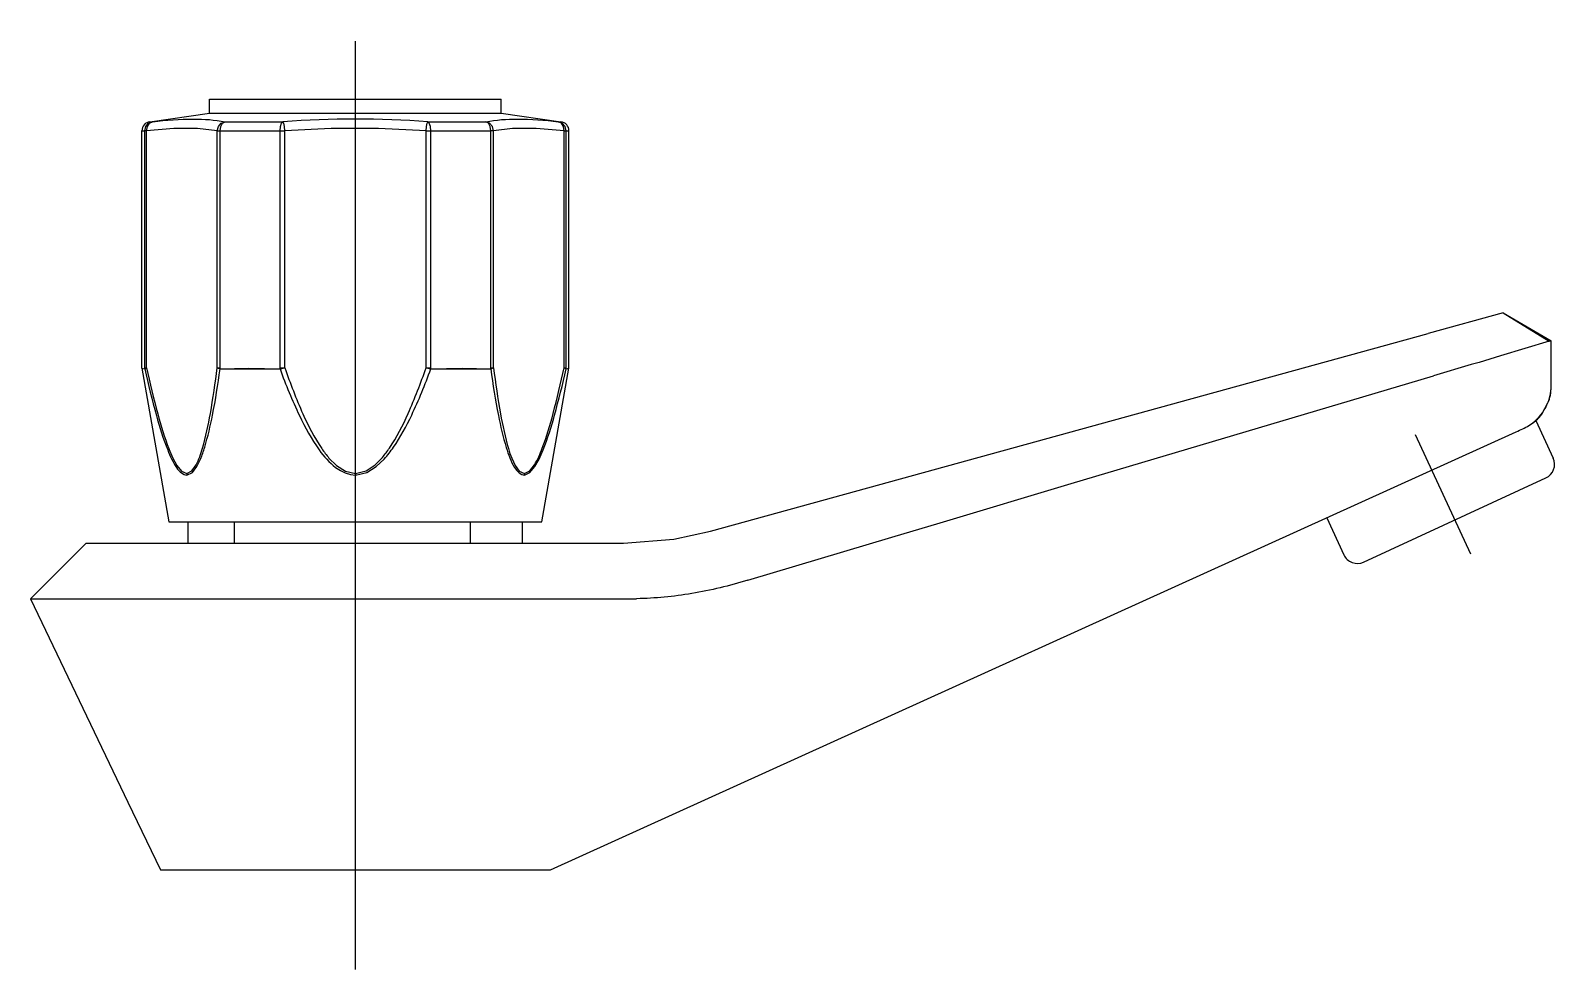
# Model space of a CAD drawing. Extents: x 58.082 to 58.246, y 0.008 to 0.11.
import ezdxf

# ---------------------------------------------------------------- set-up
doc = ezdxf.new("R2010")
doc.units = 0
doc.header["$LTSCALE"] = 0.2
doc.header["$MEASUREMENT"] = 0
doc.linetypes.add('AXES', pattern=[0.54, 0.3, -0.08, 0.08, -0.08])
doc.linetypes.add('CONTINU', pattern=[0])
doc.layers.get('0').update_dxf_attribs({"linetype": 'CONTINUOUS'})
doc.layers.add('DECA_EIXOS', color=5, linetype='AXES')

msp = doc.modelspace()

# ---------------------------------------------------------------- linework, layer by layer
at = {"linetype": 'CONTINU'}
for points in [[(58.10152, 0.1007), (58.10152, 0.1022)], [(58.10152, 0.1022), (58.13292, 0.1022)], [(58.13292, 0.1007), (58.13292, 0.1022)], [(58.09508, 0.09979), (58.10152, 0.1007)], [(58.10152, 0.1007), (58.13292, 0.1007)], [(58.13292, 0.1007), (58.13936, 0.09979)], [(58.09422, 0.07324), (58.09422, 0.0988)], [(58.09422, 0.0988), (58.09453, 0.0988)], [(58.09453, 0.0988), (58.09464, 0.09927), (58.09494, 0.09962), (58.09538, 0.09979)], [(58.09473, 0.0988), (58.09453, 0.0988)], [(58.09453, 0.07316), (58.09453, 0.0988)], [(58.09473, 0.0988), (58.09481, 0.09927), (58.09504, 0.09962), (58.09538, 0.09979)], [(58.10234, 0.0988), (58.10022, 0.09905), (58.09767, 0.09905), (58.09473, 0.0988)], [(58.09473, 0.07329), (58.09473, 0.0988)], [(58.09508, 0.09979), (58.09538, 0.09979)], [(58.10234, 0.0988), (58.10246, 0.09927), (58.10276, 0.09962), (58.10318, 0.09979)], [(58.10234, 0.07329), (58.10234, 0.0988)], [(58.10234, 0.0988), (58.10962, 0.0988)], [(58.10264, 0.0988), (58.10271, 0.09927), (58.10291, 0.09962), (58.10318, 0.09979)], [(58.10265, 0.07315), (58.10264, 0.0988)], [(58.10318, 0.09979), (58.10942, 0.09979)], [(58.1091, 0.07315), (58.10911, 0.0988)], [(58.10911, 0.0988), (58.10915, 0.09927), (58.10926, 0.09962), (58.10942, 0.09979)], [(58.10962, 0.0988), (58.10957, 0.09927), (58.1095, 0.09962), (58.10942, 0.09979)], [(58.12483, 0.0988), (58.11969, 0.09905), (58.11461, 0.09905), (58.10962, 0.0988)], [(58.10962, 0.07329), (58.10962, 0.0988)], [(58.12483, 0.0988), (58.12488, 0.09927), (58.12495, 0.09962), (58.12503, 0.09979)], [(58.12483, 0.07329), (58.12483, 0.0988)], [(58.12483, 0.0988), (58.13181, 0.0988)], [(58.12533, 0.0988), (58.12529, 0.09927), (58.12518, 0.09962), (58.12503, 0.09979)], [(58.12503, 0.09979), (58.13126, 0.09979)], [(58.12534, 0.07315), (58.12533, 0.0988)], [(58.1321, 0.0988), (58.13198, 0.09927), (58.13168, 0.09962), (58.13126, 0.09979)], [(58.13181, 0.0988), (58.13173, 0.09927), (58.13154, 0.09962), (58.13126, 0.09979)], [(58.13179, 0.07315), (58.13181, 0.0988)], [(58.1321, 0.0988), (58.13181, 0.0988)], [(58.13971, 0.0988), (58.13669, 0.09905), (58.13415, 0.09905), (58.1321, 0.0988)], [(58.1321, 0.07329), (58.1321, 0.0988)], [(58.13992, 0.0988), (58.1398, 0.09927), (58.1395, 0.09962), (58.13907, 0.09979)], [(58.13971, 0.0988), (58.13964, 0.09927), (58.13941, 0.09962), (58.13907, 0.09979)], [(58.13907, 0.09979), (58.13936, 0.09979)], [(58.13971, 0.07329), (58.13971, 0.0988)], [(58.13971, 0.0988), (58.14022, 0.0988)], [(58.13991, 0.07315), (58.13992, 0.0988)], [(58.14022, 0.07324), (58.14022, 0.0988)], [(58.24083, 0.0792), (58.23277, 0.07698)], [(58.24083, 0.0792), (58.24602, 0.0762)], [(58.24083, 0.0792), (58.24579, 0.07613)], [(58.15548, 0.05567), (58.23277, 0.07698)], [(58.24579, 0.07613), (58.24057, 0.07458), (58.23824, 0.07386), (58.2374, 0.07363)], [(58.24579, 0.07613), (58.24602, 0.0762)], [(58.24602, 0.07142), (58.24602, 0.0762)], [(58.09422, 0.07324), (58.09453, 0.07316)], [(58.09422, 0.07324), (58.09713, 0.0567)], [(58.09453, 0.07316), (58.09473, 0.07329)], [(58.09453, 0.07329), (58.09473, 0.07329)], [(58.10234, 0.07329), (58.10265, 0.07328)], [(58.10234, 0.07329), (58.10265, 0.07315)], [(58.10265, 0.07315), (58.10573, 0.07324)], [(58.10265, 0.07315), (58.1091, 0.07315)], [(58.10573, 0.07324), (58.1091, 0.07315)], [(58.1091, 0.07315), (58.10962, 0.07329)], [(58.1091, 0.07329), (58.10962, 0.07329)], [(58.12483, 0.07329), (58.12534, 0.07328)], [(58.12483, 0.07329), (58.12534, 0.07315)], [(58.12534, 0.07315), (58.12872, 0.07324)], [(58.12534, 0.07315), (58.13179, 0.07315)], [(58.12872, 0.07324), (58.13179, 0.07315)], [(58.13179, 0.07315), (58.1321, 0.07329)], [(58.13179, 0.07329), (58.1321, 0.07329)], [(58.13731, 0.0567), (58.14022, 0.07324)], [(58.13971, 0.07329), (58.13992, 0.07328)], [(58.13971, 0.07329), (58.13991, 0.07315)], [(58.13991, 0.07315), (58.14022, 0.07324)], [(58.19432, 0.0608), (58.23335, 0.07242)], [(58.2374, 0.07363), (58.23335, 0.07242)], [(58.24501, 0.0683), (58.24565, 0.0695)], [(58.24565, 0.0695), (58.24576, 0.06971)], [(58.24377, 0.06716), (58.24416, 0.06744)], [(58.24416, 0.06744), (58.24461, 0.06788)], [(58.24416, 0.06744), (58.24436, 0.06759)], [(58.24436, 0.06759), (58.24623, 0.06355)], [(58.13822, 0.0192), (58.24224, 0.06638)], [(58.24224, 0.06638), (58.24243, 0.06647)], [(58.09907, 0.0619), (58.09908, 0.06173)], [(58.11722, 0.0619), (58.11722, 0.06173)], [(58.13542, 0.06173), (58.13543, 0.0619)], [(58.1802, 0.05659), (58.19432, 0.0608)], [(58.22581, 0.05235), (58.24544, 0.06142)], [(58.09713, 0.0567), (58.13731, 0.0567)], [(58.09922, 0.0544), (58.09922, 0.0567)], [(58.10418, 0.0544), (58.10418, 0.0567)], [(58.11722, 0.05437), (58.11722, 0.0567)], [(58.12962, 0.0544), (58.12962, 0.0567)], [(58.13522, 0.0544), (58.13522, 0.0567)], [(58.17501, 0.05504), (58.1802, 0.05659)], [(58.22184, 0.05713), (58.22368, 0.05314)], [(58.08222, 0.0484), (58.08822, 0.0544)], [(58.08822, 0.0544), (58.1461, 0.0544)], [(58.1461, 0.0544), (58.1515, 0.05481)], [(58.1515, 0.05481), (58.15548, 0.05567)], [(58.15949, 0.05042), (58.17501, 0.05504)], [(58.08222, 0.0484), (58.09272, 0.02648)], [(58.08222, 0.0484), (58.14327, 0.0484)], [(58.14327, 0.0484), (58.14751, 0.04841)], [(58.09272, 0.02648), (58.09622, 0.0192)], [(58.09622, 0.0192), (58.13822, 0.0192)]]:
    msp.add_lwpolyline(points, dxfattribs=at)
for points in [[(58.09508, 0.09979, 0.373897), (58.09422, 0.0988)], [(58.09538, 0.09979, -0.027658), (58.09979, 0.10007, -0.045907), (58.10318, 0.09979)], [(58.12503, 0.09979, 0.035774), (58.10942, 0.09979)], [(58.13126, 0.09979, -0.04587), (58.13466, 0.10007, -0.027677), (58.13907, 0.09979)], [(58.14022, 0.0988, 0.374233), (58.13936, 0.09979)], [(58.09453, 0.07316, 0.012667), (58.09578, 0.06815, 0.026993), (58.097, 0.06443, 0.051652), (58.09795, 0.06254, 0.081678), (58.0985, 0.06195), (58.09879, 0.06179), (58.09908, 0.06173)], [(58.09473, 0.07329, 0.01146), (58.09593, 0.06832, 0.025402), (58.09712, 0.06457, 0.018832), (58.09755, 0.06356), (58.09799, 0.06275), (58.09849, 0.06215), (58.09907, 0.0619)], [(58.09907, 0.0619), (58.09961, 0.06219), (58.10006, 0.06281, 0.048401), (58.10076, 0.06463, 0.026542), (58.1016, 0.06836, 0.012669), (58.10234, 0.07329)], [(58.09908, 0.06173), (58.09966, 0.062), (58.10014, 0.06263), (58.10054, 0.06345, 0.023921), (58.10099, 0.06472, 0.025663), (58.10183, 0.06818, 0.014128), (58.10265, 0.07315)], [(58.1091, 0.07315, 0.023905), (58.11118, 0.06815, 0.045484), (58.11332, 0.06443, 0.069385), (58.11508, 0.06254), (58.1156, 0.0622), (58.11613, 0.06195), (58.1167, 0.06179), (58.11722, 0.06173)], [(58.10962, 0.07329, 0.021886), (58.11156, 0.06832, 0.043461), (58.1136, 0.06457, 0.028159), (58.11437, 0.06356), (58.11518, 0.06275), (58.11614, 0.06215), (58.11722, 0.0619)], [(58.11722, 0.0619), (58.11839, 0.06219), (58.11933, 0.06281), (58.12013, 0.06363, 0.026976), (58.12089, 0.06463, 0.042539), (58.1229, 0.06836, 0.021652), (58.12483, 0.07329)], [(58.11722, 0.06173), (58.11845, 0.062), (58.11947, 0.06263), (58.12033, 0.06345, 0.032907), (58.12132, 0.06472, 0.04027), (58.12328, 0.06818, 0.023677), (58.12534, 0.07315)], [(58.13179, 0.07315, 0.014258), (58.13262, 0.06815, 0.02632), (58.13347, 0.06468, 0.059166), (58.13435, 0.06254), (58.1346, 0.0622), (58.13485, 0.06195), (58.13513, 0.06179), (58.13542, 0.06173)], [(58.1321, 0.07329, 0.012809), (58.13285, 0.06832, 0.027164), (58.1337, 0.06457, 0.020116), (58.13405, 0.06356), (58.13442, 0.06275), (58.13487, 0.06215), (58.13543, 0.0619)], [(58.13542, 0.06173), (58.13602, 0.062), (58.13655, 0.06263), (58.13701, 0.06345, 0.018648), (58.13745, 0.06445, 0.026653), (58.13867, 0.06818, 0.012531), (58.13991, 0.07315)], [(58.13543, 0.0619), (58.136, 0.06219), (58.1365, 0.06281, 0.045189), (58.13735, 0.06463, 0.02481), (58.13852, 0.06836, 0.011335), (58.13971, 0.07329)], [(58.24377, 0.06716, 0.247523), (58.24602, 0.07142)], [(58.24576, 0.06971, 0.086716), (58.24602, 0.07142)], [(58.24436, 0.06759, 0.048268), (58.24501, 0.0683)], [(58.24243, 0.06647, 0.036361), (58.24377, 0.06716)], [(58.24544, 0.06142, 0.414212), (58.24623, 0.06355)], [(58.22368, 0.05314, 0.414805), (58.22581, 0.05235)], [(58.15949, 0.05042, -0.035989), (58.15345, 0.04896, -0.036711), (58.14751, 0.04841)]]:
    msp.add_lwpolyline(points, format="xyb", dxfattribs=at)
at = {"layer": 'DECA_EIXOS'}
for points in [[(58.11722, 0.00847), (58.11722, 0.10961)], [(58.23138, 0.06609), (58.23732, 0.05323)]]:
    msp.add_lwpolyline(points, dxfattribs=at)

doc.saveas('drawing.dxf')
